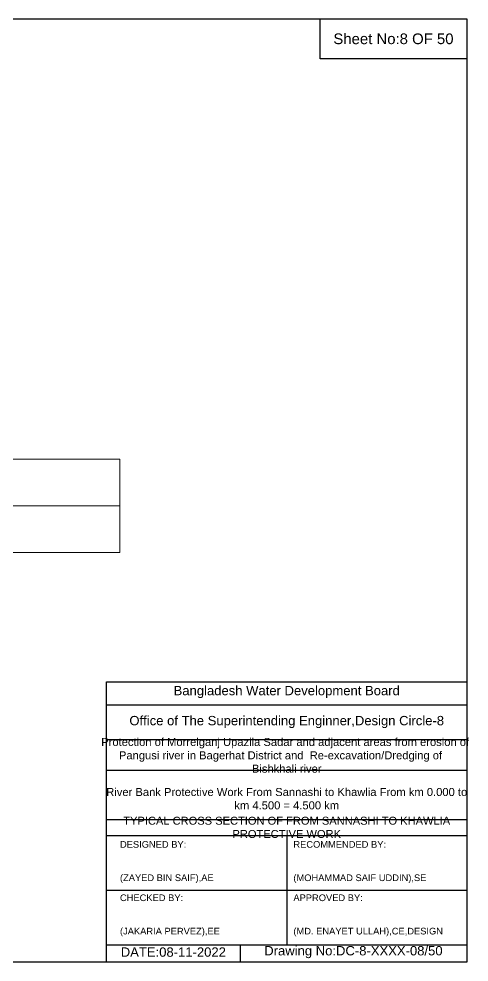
# Model space of a CAD drawing. Header units: inches. Extents: x 89000 to 1304432, y -10828 to 220529.
# Drawn here: x 272965 to 276341, y 162629 to 169700 of the extents above; entities that cross this region are included whole.
import ezdxf

# ---------------------------------------------------------------- set-up
doc = ezdxf.new("R2010")
doc.units = ezdxf.units.IN
doc.header["$LTSCALE"] = 7
doc.header["$MEASUREMENT"] = 0
doc.layers.add('Cross section Data Border', color=7, linetype='Continuous', lineweight=9)
doc.styles.get("Standard").update_dxf_attribs({"font": 'arial.ttf'})

msp = doc.modelspace()

# ---------------------------------------------------------------- linework, layer by layer
for points in [[(266323.28436, 169699.65938), (276323.28436, 169699.65938), (276323.28436, 162628.65938), (266323.28436, 162628.65938)], [(275223.28436, 169699.65938), (276323.28436, 169699.65938), (276323.28436, 169399.65938), (275223.28436, 169399.65938)]]:
    msp.add_lwpolyline(points, close=True)
for points in [[(273623.28436, 162628.65938), (273623.28436, 164728.65938), (276323.28436, 164728.65938)], [(273623.28436, 164558.65938), (276323.28436, 164558.65938)], [(273623.28436, 164298.65938), (276323.28436, 164298.65938)], [(273623.28436, 164068.65938), (276323.28436, 164068.65938)], [(273623.28436, 163698.65938), (276323.28436, 163698.65938)], [(273623.28436, 163578.65938), (276323.28436, 163578.65938)], [(274973.28436, 163578.65938), (274973.28436, 162758.65938)], [(273623.28436, 163168.65938), (276323.28436, 163168.65938)], [(273623.28436, 162758.65938), (276323.28436, 162758.65938)], [(274623.28436, 162758.65938), (274623.28436, 162628.65938)]]:
    msp.add_lwpolyline(points)
at = {"layer": 'Cross section Data Border'}
msp.add_lwpolyline([(266423.28436, 166399.65938), (273721.45871, 166399.65938), (273721.45871, 165699.65938), (266423.28436, 165699.65938)], close=True, dxfattribs=at)
msp.add_lwpolyline([(266423.28436, 166049.65938), (273721.45871, 166049.65938)], dxfattribs=at)

# ---------------------------------------------------------------- texts
at = {"attachment_point": 5}
for s, insert, char_height in [('Sheet No:8 OF 50', (275773.28436, 169549.65938), 80), ('Bangladesh Water Development Board', (274973.28436, 164653.65938), 70), ('Office of The Superintending Enginner,Design Circle-8', (274973.28436, 164428.65938), 70)]:
    msp.add_mtext(s, dxfattribs=dict(at, insert=insert, char_height=char_height))
for s, insert, char_height, width, attachment_point in [('Protection of Morrelganj Upazila Sadar and adjacent areas from erosion of  Pangusi river in Bagerhat District and  Re-excavation/Dredging of     Bishkhali river', (274973.28436, 164178.65938), 60, 2800, 5), ('River Bank Protective Work From Sannashi to Khawlia From km 0.000 to km 4.500 = 4.500 km', (274973.28436, 163853.65938), 60, 2700, 5), ('TYPICAL CROSS SECTION OF FROM SANNASHI TO KHAWLIA PROTECTIVE WORK', (274973.28436, 163638.65938), 59.5765532, 2800, 5), ('DESIGNED BY:^J^J^J(ZAYED BIN SAIF),AE', (273723.28436, 163378.65938), 50, 1400, 4), ('RECOMMENDED BY:^J^J^J(MOHAMMAD SAIF UDDIN),SE', (275023.28436, 163378.65938), 50, 1400, 4), ('CHECKED BY:^J^J^J(JAKARIA PERVEZ),EE', (273723.28436, 162978.65938), 50, 1400, 4), ('APPROVED BY:^J^J^J(MD. ENAYET ULLAH),CE,DESIGN', (275023.28436, 162978.65938), 50, 1400, 4), ('DATE:08-11-2022', (274123.28436, 162703.65938), 70, 1400, 5), ('Drawing No:DC-8-XXXX-08/50', (275473.28436, 162703.65938), 70, 2200, 5)]:
    msp.add_mtext(s, dxfattribs=dict(insert=insert, char_height=char_height, width=width, attachment_point=attachment_point))

doc.saveas('drawing.dxf')
